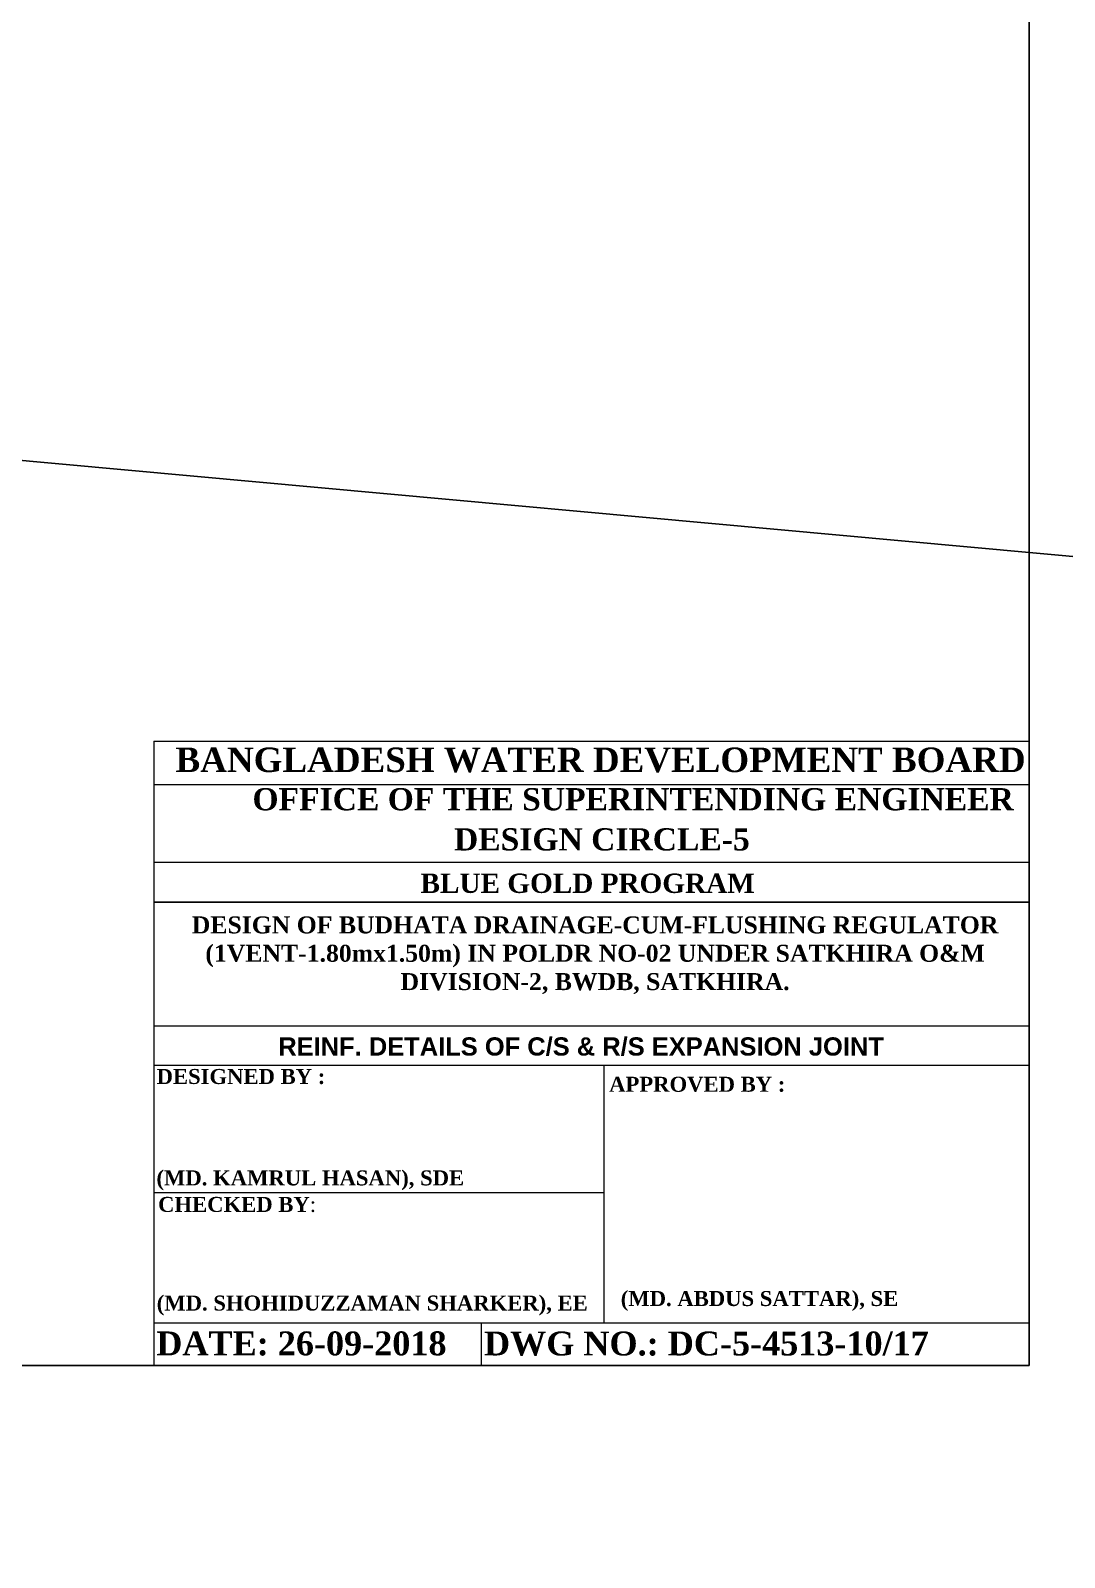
# Model space of a CAD drawing. Extents: x -298162 to 1078160, y -513173 to -216568.
# Drawn here: x 413594 to 421615, y -290084 to -278239 of the extents above; entities that cross this region are included whole.
import ezdxf

# ---------------------------------------------------------------- set-up
doc = ezdxf.new("R2010")
doc.units = 0
doc.header["$MEASUREMENT"] = 0
doc.layers.get('0').update_dxf_attribs({"linetype": 'CONTINUOUS'})
doc.layers.add('Left Bank Profile', color=7, linetype='CONTINUOUS', lineweight=25)
doc.layers.add('LINE', color=7, linetype='CONTINUOUS')
doc.styles.get("Standard").update_dxf_attribs({"font": 'times.ttf', "height": 250})

msp = doc.modelspace()

# ---------------------------------------------------------------- linework, layer by layer
at = {"color": 0, "lineweight": 13}
for p, q in [((414549.98, -283752.211), (421340.334, -283752.211)), ((414549.98, -283752.211), (414549.98, -288594.305)), ((414549.98, -284089.013), (421340.334, -284089.013)), ((414549.98, -284689.83), (421340.334, -284689.83)), ((414549.98, -285958.843), (421340.334, -285958.843)), ((414549.98, -286264.017), (421340.334, -286264.017)), ((418043.512, -288263.391), (418043.512, -286264.017)), ((418043.512, -288263.391), (418043.512, -286767.301)), ((418043.512, -288263.391), (418043.512, -286767.301)), ((418043.512, -288263.391), (418043.512, -286767.301)), ((414549.98, -287252.267), (418047.537, -287252.267)), ((414549.98, -288263.391), (421253.196, -288263.391)), ((415069.091, -288263.391), (421340.334, -288263.391)), ((415069.091, -288263.391), (421253.196, -288263.391)), ((415069.091, -288263.391), (421253.196, -288263.391)), ((417088.738, -288263.391), (417088.738, -288594.305)), ((414549.98, -288594.305), (421340.334, -288594.305))]:
    msp.add_line(p, q, dxfattribs=at)
at = {"layer": 'Left Bank Profile', "color": 0}
msp.add_lwpolyline([(421340.334, -284647.481), (421340.334, -286153.247)], dxfattribs=at)
at = {"layer": 'LINE', "color": 1, "linetype": 'ByBlock', "lineweight": -2}
msp.add_line((-298162.249, -216567.594), (1078159.826, -342283.3), dxfattribs=at)
at = {"layer": 'LINE', "color": 0}
msp.add_line((414554.836, -285000.978), (421340.334, -285000.978), dxfattribs=at)
msp.add_lwpolyline([(392878.688, -288594.305), (421340.334, -288594.305), (421340.334, -268467.855), (392878.688, -268467.855)], close=True, dxfattribs=at)

# ---------------------------------------------------------------- texts
at = {"color": 0, "lineweight": 13}
for s, insert, char_height, width, attachment_point in [('{\\fTimes New Roman|b1|i0|c0|p18;BANGLADESH WATER DEVELOPMENT BOARD}', (414718.999, -283800.887), 190.03484, 6825.98959, 1), ('{\\fTimes New Roman|b1|i0|c0|p18;OFFICE OF THE SUPERINTENDING ENGINEER}', (415315.763, -284115.555), 172.5, 6807.78695, 1), ('{\\fTimes New Roman|b1|i0|c0|p18;DESIGN CIRCLE-5}', (416879.163, -284427.076), 172.5, 6807.78695, 1), ('{\\fTimes New Roman|b1|i0|c0|p18;BLUE GOLD PROGRAM}', (416619.515, -284778.838), 150, 5799.22592, 1), ('\\pt1056;{\\fTimes New Roman|b1|i0|c0|p18;DESIGN OF BUDHATA DRAINAGE-CUM-FLUSHING REGULATOR (1VENT-1.80mx1.50m) IN POLDR NO-02 UNDER SATKHIRA O&M DIVISION-2, BWDB, SATKHIRA.}', (417973.791, -285412.553), 131.97492, 6749.92619, 5)]:
    msp.add_mtext(s, dxfattribs=dict(at, insert=insert, char_height=char_height, width=width, attachment_point=attachment_point))
at = {"color": 0, "lineweight": 13, "attachment_point": 1}
for s, insert, char_height in [('{\\fTimes New Roman|b1|i0|c0|p18;DESIGNED BY :}', (414571.988, -286294.75), 116.34786), ('{\\fTimes New Roman|b1|i0|c0|p18;APPROVED BY :}', (418082.867, -286355.284), 116.34786), ('{\\fTimes New Roman|b1|i0|c0|p18;(MD. KAMRUL HASAN), SDE}', (414570.925, -287081.629), 116.34786), ('{\\fTimes New Roman|b1|i0|c0|p18;CHECKED BY\\fTimes New Roman|b0|i0|c0|p18;:\\fTimes New Roman|b1|i0|c0|p18;}', (414583.803, -287287.312), 116.347859), ('{\\fTimes New Roman|b1|i0|c0|p18;(MD. SHOHIDUZZAMAN SHARKER), EE}', (414573.019, -288052.612), 116.34786), ('{\\fTimes New Roman|b1|i0|c0|p18;(MD. ABDUS SATTAR), SE}', (418172.915, -288017.344), 116.34786), ('{\\fTimes New Roman|b1|i0|c0|p18;DATE: 26-09-2018}', (414569.71, -288330.843), 185.69118), ('{\\fTimes New Roman|b1|i0|c0|p18;DWG NO.: DC-5-4513-10/17}', (417111.854, -288331.573), 185.69118)]:
    msp.add_mtext(s, dxfattribs=dict(at, insert=insert, char_height=char_height))
at = {"layer": 'Left Bank Profile', "color": 0, "insert": (417864.983, -286194.827), "char_height": 141.4276, "width": 7478.10581, "attachment_point": 8}
msp.add_mtext('{\\fArial|b1|i0|c0|p34;REINF. DETAILS OF C/S & R/S EXPANSION JOINT}', dxfattribs=at)

doc.saveas('drawing.dxf')
